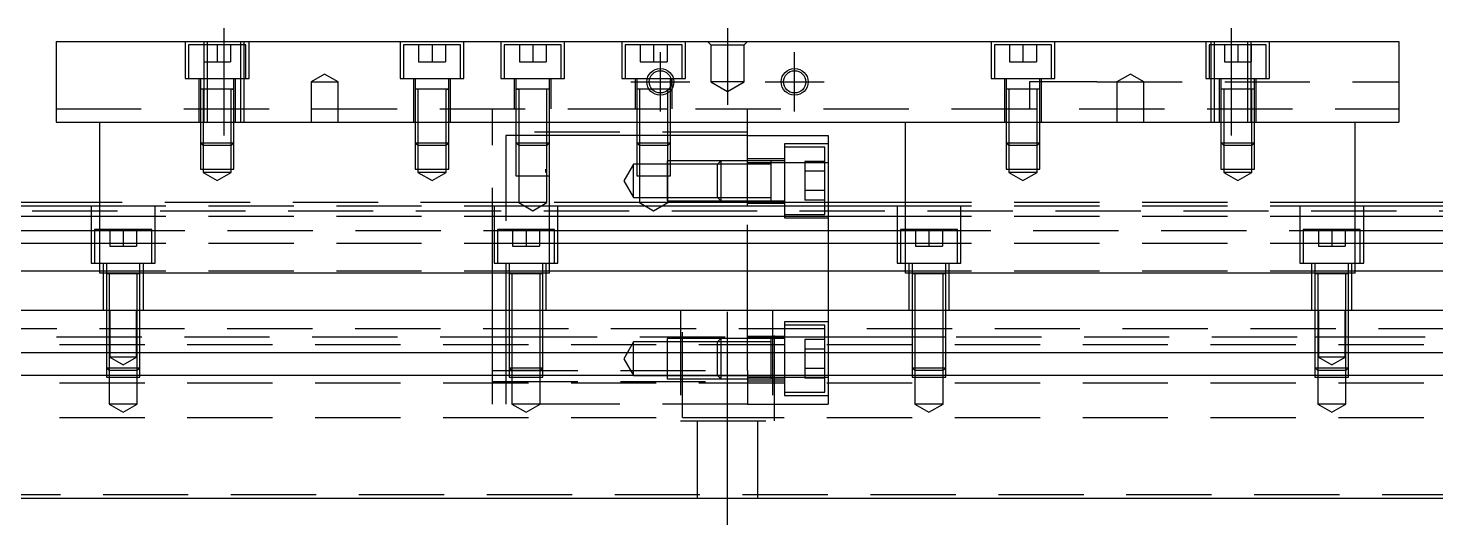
# Model space of a CAD drawing. Extents: x -20 to 810, y -278 to 102.
# Drawn here: x 185.8 to 395.5, y -243 to -169 of the extents above; entities that cross this region are included whole.
import ezdxf

# ---------------------------------------------------------------- set-up
doc = ezdxf.new("R2010")
doc.units = 0
doc.linetypes.add('CENTER', pattern=[50.8, 31.75, -6.35, 6.35, -6.35])
doc.linetypes.add('DASHED', pattern=[19.05, 12.7, -6.35])
doc.layers.get('0').update_dxf_attribs({"linetype": 'CONTINUOUS'})
doc.layers.add('CENTER', color=1, linetype='CENTER')

msp = doc.modelspace()

# ---------------------------------------------------------------- linework, layer by layer
at = {"color": 7, "linetype": 'CONTINUOUS'}
for p, q in [((190, -170.98), (190, -182.98)), ((190, -170.98), (390, -170.98)), ((390, -170.98), (390, -182.98)), ((281.500006, -178.08), (281.229838, -178.08)), ((190, -182.98), (390, -182.98)), ((196.5, -205.48), (196.5, -182.98)), ((263.5, -205.48), (263.5, -182.98)), ((293, -195.48), (293, -182.98)), ((316.5, -205.48), (316.5, -182.98)), ((383.5, -205.48), (383.5, -182.98)), ((293, -184.98), (305, -184.98)), ((305, -184.98), (305, -195.48)), ((196.5, -195.48), (0, -195.48)), ((196.5, -197.019608), (0, -197.019608)), ((196.5, -194.98), (28, -194.98)), ((316.5, -195.48), (263.5, -195.48)), ((316.5, -197.019608), (263.5, -197.019608)), ((316.5, -194.98), (305, -194.98)), ((523, -194.98), (383.5, -194.98)), ((580, -195.48), (383.5, -195.48)), ((580, -197.019608), (383.5, -197.019608)), ((0, -199.140392), (196.5, -199.140392)), ((263.5, -199.140392), (316.5, -199.140392)), ((383.5, -199.140392), (580, -199.140392)), ((196.5, -201.050532), (0, -201.050532)), ((316.5, -201.050532), (263.5, -201.050532)), ((580, -201.050532), (383.5, -201.050532)), ((196.5, -205.161934), (0, -205.161934)), ((316.5, -205.161934), (263.5, -205.161934)), ((580, -205.161934), (383.5, -205.161934)), ((263.5, -205.48), (196.5, -205.48)), ((383.5, -205.48), (316.5, -205.48)), ((0, -210.98), (580, -210.98)), ((0, -217.28), (580, -217.28)), ((0, -220.68), (580, -220.68)), ((0, -238.98), (580, -238.98))]:
    msp.add_line(p, q, dxfattribs=at)
at = {"color": 3, "linetype": 'DASHED'}
for p, q in [((209.25, -170.98), (209.25, -176.48)), ((218.25, -171.48), (209.75, -171.48)), ((209.75, -171.48), (209.75, -176.48)), ((212, -171.48), (212, -173.98)), ((212.000006, -170.98), (212.000006, -182.98)), ((212.5, -170.98), (212.5, -182.98)), ((214, -171.48), (214, -173.98)), ((216, -171.48), (216, -173.98)), ((217.5, -182.98), (217.5, -170.98)), ((217.999994, -182.98), (217.999994, -170.98)), ((218.25, -176.48), (218.25, -171.48)), ((218.75, -176.48), (218.75, -170.98)), ((241.25, -170.98), (241.25, -176.48)), ((250.25, -171.48), (241.75, -171.48)), ((241.75, -171.48), (241.75, -176.48)), ((244, -171.48), (244, -173.98)), ((246, -171.48), (246, -173.98)), ((248, -171.48), (248, -173.98)), ((250.25, -176.48), (250.25, -171.48)), ((250.75, -176.48), (250.75, -170.98)), ((256.25, -170.98), (256.25, -176.48)), ((265.25, -171.48), (256.75, -171.48)), ((256.75, -171.48), (256.75, -176.48)), ((259, -171.48), (259, -173.98)), ((261, -171.48), (261, -173.98)), ((263, -171.48), (263, -173.98)), ((265.25, -176.48), (265.25, -171.48)), ((265.75, -176.48), (265.75, -170.98)), ((274.25, -170.98), (274.25, -176.48)), ((283.25, -171.48), (274.75, -171.48)), ((274.75, -171.48), (274.75, -176.48)), ((277, -171.48), (277, -173.98)), ((279, -171.48), (279, -173.98)), ((281, -171.48), (281, -173.98)), ((283.25, -176.48), (283.25, -171.48)), ((283.75, -176.48), (283.75, -170.98)), ((287.5, -171.48), (287, -170.98)), ((287.5, -171.48), (287.5, -176.98)), ((287.5, -171.48), (292.5, -171.48)), ((292.5, -171.48), (293, -170.98)), ((292.5, -176.98), (292.5, -171.48)), ((329.25, -170.98), (329.25, -176.48)), ((338.25, -171.48), (329.75, -171.48)), ((329.75, -171.48), (329.75, -176.48)), ((332, -171.48), (332, -173.98)), ((334, -171.48), (334, -173.98)), ((336, -171.48), (336, -173.98)), ((338.25, -176.48), (338.25, -171.48)), ((338.75, -176.48), (338.75, -170.98)), ((361.25, -170.98), (361.25, -176.48)), ((370.25, -171.48), (361.75, -171.48)), ((361.75, -171.48), (361.75, -176.48)), ((362.000006, -170.98), (362.000006, -182.98)), ((362.5, -170.98), (362.5, -182.98)), ((364, -171.48), (364, -173.98)), ((366, -171.48), (366, -173.98)), ((367.5, -182.98), (367.5, -170.98)), ((367.999994, -182.98), (367.999994, -170.98)), ((368, -171.48), (368, -173.98)), ((370.25, -176.48), (370.25, -171.48)), ((370.75, -176.48), (370.75, -170.98)), ((212, -173.98), (214, -173.98)), ((214, -173.98), (216, -173.98)), ((244, -173.98), (246, -173.98)), ((246, -173.98), (248, -173.98)), ((259, -173.98), (261, -173.98)), ((261, -173.98), (263, -173.98)), ((277, -173.98), (279, -173.98)), ((279, -173.98), (281, -173.98)), ((332, -173.98), (334, -173.98)), ((334, -173.98), (336, -173.98)), ((364, -173.98), (366, -173.98)), ((366, -173.98), (368, -173.98)), ((230, -175.8253), (228, -176.98)), ((232, -176.98), (230, -175.8253)), ((350, -175.8253), (348, -176.98)), ((352, -176.98), (350, -175.8253)), ((209.25, -176.48), (218.75, -176.48)), ((211.25, -176.48), (211.25, -182.98)), ((211.5, -176.48), (211.5, -178.08)), ((211.5, -178.075), (211.5, -178.08)), ((216.5, -178.08), (211.5, -178.08)), ((211.5, -178.08), (211.5, -178.085)), ((211.5, -178.08), (211.5, -182.97998)), ((211.9, -178.08), (211.9, -182.97998)), ((216.1, -182.97998), (216.1, -178.08)), ((216.242602, -178.08), (216.5, -178.08)), ((216.5, -178.08), (216.5, -176.48)), ((216.5, -178.08), (216.5, -178.075)), ((216.5, -178.085), (216.5, -178.08)), ((216.5, -182.97998), (216.5, -178.08)), ((216.75, -182.98), (216.75, -176.48)), ((228, -176.98), (230, -176.98)), ((228, -176.98), (228, -182.98)), ((230, -176.98), (232, -176.98)), ((232, -182.98), (232, -176.98)), ((241.25, -176.48), (250.75, -176.48)), ((243.25, -176.48), (243.25, -182.98)), ((243.5, -176.48), (243.5, -178.08)), ((243.5, -178.075), (243.5, -178.08)), ((248.5, -178.08), (243.5, -178.08)), ((243.5, -178.08), (243.5, -178.085)), ((243.5, -178.08), (243.5, -182.97998)), ((243.9, -178.08), (243.9, -182.97998)), ((248.1, -182.97998), (248.1, -178.08)), ((248.242602, -178.08), (248.5, -178.08)), ((248.5, -178.08), (248.5, -176.48)), ((248.5, -178.08), (248.5, -178.075)), ((248.5, -178.085), (248.5, -178.08)), ((248.5, -182.97998), (248.5, -178.08)), ((248.75, -182.98), (248.75, -176.48)), ((256.25, -176.48), (265.75, -176.48)), ((258.25, -176.48), (258.25, -180.98)), ((258.5, -176.48), (258.5, -178.08)), ((258.5, -178.075), (258.5, -178.08)), ((258.5, -178.08), (258.757448, -178.08)), ((263.5, -178.08), (258.5, -178.08)), ((258.5, -178.08), (258.5, -180.97998)), ((258.5, -178.08), (258.5, -178.085)), ((258.9, -178.08), (258.9, -186.48)), ((262.5, -178.075), (262.5, -178.08)), ((262.5, -178.08), (262.5, -178.085)), ((263.1, -186.48), (263.1, -178.08)), ((263.5, -178.08), (263.5, -176.48)), ((263.5, -178.08), (263.5, -178.075)), ((263.5, -180.97998), (263.5, -178.08)), ((263.5, -178.085), (263.5, -178.08)), ((263.75, -180.98), (263.75, -176.48)), ((274.25, -176.48), (283.75, -176.48)), ((276.25, -176.48), (276.25, -180.98)), ((276.5, -176.48), (276.5, -178.08)), ((276.5, -178.075), (276.5, -178.08)), ((281.5, -178.08), (276.5, -178.08)), ((276.5, -178.08), (276.5, -178.085)), ((276.5, -178.08), (276.5, -180.97998)), ((276.9, -178.08), (276.9, -186.48)), ((281.1, -186.48), (281.1, -178.08)), ((281.242602, -178.08), (281.5, -178.08)), ((281.5, -177.667386), (281.5, -176.48)), ((281.5, -178.08), (281.5, -177.667386)), ((281.5, -178.08), (281.5, -178.075)), ((281.5, -178.085), (281.5, -178.08)), ((281.5, -178.302876), (281.5, -178.08)), ((281.75, -180.98), (281.75, -176.48)), ((292.5, -176.98), (287.5, -176.98)), ((287.5, -176.98), (290, -178.423376)), ((290, -178.423376), (292.5, -176.98)), ((329.25, -176.48), (338.75, -176.48)), ((331.25, -176.48), (331.25, -182.98)), ((331.5, -176.48), (331.5, -178.08)), ((331.5, -178.075), (331.5, -178.08)), ((336.5, -178.08), (331.5, -178.08)), ((331.5, -178.08), (331.5, -178.085)), ((331.5, -178.08), (331.5, -182.97998)), ((331.9, -178.08), (331.9, -186.48)), ((335, -176.98), (335, -180.98)), ((345, -176.98), (335, -176.98)), ((336.1, -186.48), (336.1, -178.08)), ((336.5, -178.08), (336.5, -176.48)), ((336.5, -178.08), (336.5, -178.075)), ((336.5, -178.085), (336.5, -178.08)), ((336.5, -182.97998), (336.5, -178.08)), ((336.75, -182.98), (336.75, -176.48)), ((345, -176.98), (390, -176.98)), ((348, -176.98), (350, -176.98)), ((348, -176.98), (348, -182.98)), ((350, -176.98), (352, -176.98)), ((352, -182.98), (352, -176.98)), ((361.25, -176.48), (370.75, -176.48)), ((363.25, -176.48), (363.25, -182.98)), ((363.5, -176.48), (363.5, -178.08)), ((363.5, -178.075), (363.5, -178.08)), ((368.5, -178.08), (363.5, -178.08)), ((363.5, -178.08), (363.5, -182.97998)), ((363.5, -178.08), (363.5, -178.085)), ((363.9, -178.08), (363.9, -186.48)), ((368.1, -186.48), (368.1, -178.08)), ((368.5, -178.08), (368.5, -176.48)), ((368.5, -178.08), (368.5, -178.075)), ((368.5, -182.97998), (368.5, -178.08)), ((368.5, -178.085), (368.5, -178.08)), ((368.75, -182.98), (368.75, -176.48)), ((281.5, -180.97998), (281.5, -178.302876)), ((190, -180.98), (390, -180.98)), ((255, -182.98), (255, -180.98)), ((258.5, -180.98), (258.5, -182.98)), ((258.500006, -180.98), (258.500006, -182.98)), ((263.499994, -182.98), (263.499994, -180.98)), ((263.5, -182.98), (263.5, -180.98)), ((276.5, -180.98), (276.5, -182.98)), ((276.500006, -180.98), (276.500006, -182.98)), ((276.9, -180.98), (281.1, -180.98)), ((281.499994, -182.98), (281.499994, -180.98)), ((281.5, -182.98), (281.5, -180.98)), ((293, -182.98), (293, -180.98)), ((211.5, -182.98), (211.5, -186.08)), ((211.500006, -182.98), (211.500006, -186.080006)), ((211.9, -182.98), (211.9, -186.48)), ((216.1, -186.48), (216.1, -182.98)), ((216.499994, -186.080006), (216.499994, -182.98)), ((216.5, -186.08), (216.5, -182.98)), ((243.5, -182.98), (243.5, -186.08)), ((243.500006, -182.98), (243.500006, -186.080006)), ((243.9, -182.98), (243.9, -186.48)), ((248.1, -186.48), (248.1, -182.98)), ((248.499994, -186.080006), (248.499994, -182.98)), ((248.5, -186.08), (248.5, -182.98)), ((255, -205.48), (255, -182.98)), ((293, -184.48), (255, -184.48)), ((258.5, -182.98), (258.5, -186.08)), ((258.500006, -182.98), (258.500006, -186.080006)), ((263.499994, -186.080006), (263.499994, -182.98)), ((263.5, -186.08), (263.5, -182.98)), ((276.5, -182.98), (276.5, -186.08)), ((276.500006, -182.98), (276.500006, -186.080006)), ((281.499994, -186.080006), (281.499994, -182.98)), ((281.5, -186.08), (281.5, -182.98)), ((331.5, -182.98), (331.5, -186.08)), ((331.500006, -182.98), (331.500006, -186.080006)), ((336.499994, -186.080006), (336.499994, -182.98)), ((336.5, -186.08), (336.5, -182.98)), ((363.5, -182.98), (363.5, -186.08)), ((363.500006, -182.98), (363.500006, -186.080006)), ((368.499994, -186.080006), (368.499994, -182.98)), ((368.5, -186.08), (368.5, -182.98)), ((211.5, -186.08), (216.5, -186.08)), ((211.5, -186.08), (211.9, -186.48)), ((211.500006, -186.08002), (211.500006, -189.98)), ((216.1, -186.48), (211.9, -186.48)), ((211.9, -186.48002), (211.9, -189.98)), ((216.1, -186.48), (216.5, -186.08)), ((216.1, -189.98), (216.1, -186.48002)), ((216.499994, -189.98), (216.499994, -186.08002)), ((243.5, -186.08), (248.5, -186.08)), ((243.5, -186.08), (243.9, -186.48)), ((243.500006, -186.08002), (243.500006, -189.98)), ((248.1, -186.48), (243.9, -186.48)), ((243.9, -186.48002), (243.9, -189.98)), ((248.1, -186.48), (248.5, -186.08)), ((248.1, -189.98), (248.1, -186.48002)), ((248.499994, -189.98), (248.499994, -186.08002)), ((257, -184.98), (257, -203.98)), ((258.5, -184.98), (257, -184.98)), ((258.9, -184.98), (258.5, -184.98)), ((258.5, -186.08), (263.499994, -186.08)), ((258.5, -186.08), (258.9, -186.48)), ((258.500006, -186.08002), (258.500006, -190.98)), ((262.5, -184.98), (258.9, -184.98)), ((262.500006, -186.48), (258.9, -186.48)), ((258.9, -186.48002), (258.9, -190.98)), ((262.9, -184.98), (262.5, -184.98)), ((263.1, -186.48), (262.500006, -186.48)), ((263.1, -184.98), (262.9, -184.98)), ((263.5, -184.98), (263.1, -184.98)), ((263.1, -186.48), (263.5, -186.08)), ((263.1, -190.98), (263.1, -186.48002)), ((263.499994, -186.48), (263.499994, -186.08002)), ((263.499994, -189.98), (263.499994, -186.48)), ((267.1, -184.98), (263.5, -184.98)), ((267.5, -184.98), (267.1, -184.98)), ((276.5, -184.98), (267.5, -184.98)), ((276.9, -184.98), (276.5, -184.98)), ((276.5, -186.08), (281.5, -186.08)), ((276.5, -186.08), (276.9, -186.48)), ((276.500006, -186.08002), (276.500006, -190.98)), ((281.1, -184.98), (276.9, -184.98)), ((281.1, -186.48), (276.9, -186.48)), ((276.9, -186.48002), (276.9, -190.98)), ((281.5, -184.98), (281.1, -184.98)), ((281.1, -186.48), (281.5, -186.08)), ((281.1, -190.98), (281.1, -186.48002)), ((281.499994, -190.98), (281.499994, -186.08002)), ((282.5, -184.98), (281.5, -184.98)), ((293, -184.98), (282.5, -184.98)), ((298.5, -186.23), (298.5, -197.23)), ((305, -186.23), (298.5, -186.23)), ((331.5, -186.08), (336.5, -186.08)), ((331.5, -186.08), (331.9, -186.48)), ((331.500006, -186.08002), (331.500006, -189.98)), ((336.1, -186.48), (331.9, -186.48)), ((331.9, -186.48002), (331.9, -189.98)), ((336.1, -186.48), (336.5, -186.08)), ((336.1, -189.98), (336.1, -186.48002)), ((336.499994, -189.98), (336.499994, -186.08002)), ((363.5, -186.08), (368.5, -186.08)), ((363.5, -186.08), (363.9, -186.48)), ((363.500006, -186.08002), (363.500006, -189.98)), ((368.1, -186.48), (363.9, -186.48)), ((363.9, -186.48002), (363.9, -189.98)), ((368.1, -186.48), (368.5, -186.08)), ((368.1, -189.98), (368.1, -186.48002)), ((368.499994, -189.98), (368.499994, -186.08002)), ((298.5, -188.43), (293, -188.43)), ((304.5, -186.73), (298.5, -186.73)), ((304.5, -196.73), (304.5, -186.73)), ((211.500006, -189.98), (216.499994, -189.98)), ((211.9, -189.98), (211.9, -190.48)), ((216.1, -190.48), (211.9, -190.48)), ((211.9, -190.48), (214, -191.692436)), ((214, -191.692436), (216.1, -190.48)), ((216.1, -190.48), (216.1, -189.98)), ((243.500006, -189.98), (248.499994, -189.98)), ((243.9, -189.98), (243.9, -190.48)), ((248.1, -190.48), (243.9, -190.48)), ((243.9, -190.48), (246, -191.692436)), ((246, -191.692436), (248.1, -190.48)), ((248.1, -190.48), (248.1, -189.98)), ((262.9, -189.98), (262.9, -190.48)), ((263.499994, -190.98), (263.499994, -189.98)), ((276, -189.23), (274.556624, -191.73)), ((276, -194.23), (276, -189.23)), ((281, -189.23), (276, -189.23)), ((281, -188.730006), (281, -190.848124)), ((281.499994, -188.730006), (281, -188.730006)), ((288.49998, -189.23), (281, -189.23)), ((282.5, -188.730006), (281.499994, -188.730006)), ((288.99998, -188.730006), (282.5, -188.730006)), ((289, -188.73), (288.5, -189.23)), ((288.5, -194.23), (288.5, -189.23)), ((296.5, -189.23), (288.5, -189.23)), ((293, -188.730006), (288.999994, -188.730006)), ((289, -188.73), (289, -194.73)), ((293, -188.73), (289, -188.73)), ((293, -188.98), (297.5, -188.98)), ((296.5, -188.73), (293.00002, -188.73)), ((296.5, -188.73), (296.495, -188.73)), ((296.5, -194.73), (296.5, -188.73)), ((296.505, -188.73), (296.5, -188.73)), ((297.5, -188.73), (296.5, -188.73)), ((298.5, -188.73), (297.5, -188.73)), ((297.5, -188.98), (305, -188.98)), ((301.5, -188.843248), (301.5, -190.286624)), ((304.5, -188.843248), (301.5, -188.843248)), ((304.5, -190.286624), (301.5, -190.286624)), ((301.5, -190.286624), (301.5, -193.173376)), ((331.500006, -189.98), (336.499994, -189.98)), ((331.9, -189.98), (331.9, -190.48)), ((336.1, -190.48), (331.9, -190.48)), ((331.9, -190.48), (334, -191.692436)), ((334, -191.692436), (336.1, -190.48)), ((336.1, -190.48), (336.1, -189.98)), ((363.500006, -189.98), (368.499994, -189.98)), ((363.9, -189.98), (363.9, -190.48)), ((368.1, -190.48), (363.9, -190.48)), ((363.9, -190.48), (366, -191.692436)), ((366, -191.692436), (368.1, -190.48)), ((368.1, -190.48), (368.1, -189.98)), ((258.500006, -190.98), (263.499994, -190.98)), ((258.9, -190.98), (258.9, -194.98)), ((263.1, -194.98), (263.1, -190.98)), ((274.556624, -191.73), (276, -194.23)), ((276.500006, -190.98), (281.499994, -190.98)), ((276.9, -190.98), (276.9, -194.98)), ((281, -190.848124), (281, -190.983818)), ((281, -190.983818), (281, -194.729994)), ((281.1, -194.98), (281.1, -190.98)), ((276, -194.23), (281, -194.23)), ((281, -194.23), (288.49998, -194.23)), ((281, -194.729994), (288.99998, -194.729994)), ((288.5, -194.23), (296.5, -194.23)), ((288.5, -194.23), (289, -194.73)), ((289, -194.729994), (293, -194.729994)), ((289, -194.73), (293, -194.73)), ((293.00002, -194.73), (296.5, -194.73)), ((296.495, -194.73), (296.5, -194.73)), ((296.5, -194.73), (296.505, -194.73)), ((296.5, -194.73), (297.5, -194.73)), ((297.5, -194.73), (298.5, -194.73)), ((301.5, -193.173376), (301.5, -194.616752)), ((304.5, -193.173376), (301.5, -193.173376)), ((304.5, -194.616752), (301.5, -194.616752)), ((523, -196.23), (25, -196.23)), ((195.25, -195.48), (195.25, -203.98)), ((257, -194.98), (196.5, -194.98)), ((263.5, -195.48), (196.5, -195.48)), ((263.5, -197.019608), (196.5, -197.019608)), ((204.75, -203.98), (204.75, -195.48)), ((255.25, -195.48), (255.25, -203.98)), ((258.9, -194.98), (257, -194.98)), ((263.1, -194.98), (258.9, -194.98)), ((258.9, -194.98), (261, -196.192436)), ((261, -196.192436), (263.1, -194.98)), ((276.9, -194.98), (263.1, -194.98)), ((264.75, -203.98), (264.75, -195.48)), ((281.1, -194.98), (276.9, -194.98)), ((276.9, -194.98), (279, -196.192436)), ((279, -196.192436), (281.1, -194.98)), ((293, -194.98), (281.1, -194.98)), ((297.5, -194.98), (293, -194.98)), ((293, -195.03), (298.5, -195.03)), ((293, -210.98), (293, -195.48)), ((298.5, -194.98), (297.5, -194.98)), ((305, -194.98), (298.5, -194.98)), ((298.5, -196.73), (304.5, -196.73)), ((305, -195.48), (305, -205.48)), ((315.25, -195.48), (315.25, -203.98)), ((383.5, -194.98), (316.5, -194.98)), ((383.5, -195.48), (316.5, -195.48)), ((383.5, -197.019608), (316.5, -197.019608)), ((324.75, -203.98), (324.75, -195.48)), ((375.25, -195.48), (375.25, -203.98)), ((384.75, -203.98), (384.75, -195.48)), ((204.25, -198.98), (195.75, -198.98)), ((195.75, -198.98), (195.75, -203.98)), ((196.5, -199.140392), (263.5, -199.140392)), ((198, -198.98), (198, -201.48)), ((200, -198.98), (200, -201.48)), ((202, -198.98), (202, -201.48)), ((204.25, -203.98), (204.25, -198.98)), ((264.25, -198.98), (255.75, -198.98)), ((255.75, -198.98), (255.75, -203.98)), ((258, -198.98), (258, -201.48)), ((260, -198.98), (260, -201.48)), ((262, -198.98), (262, -201.48)), ((264.25, -203.98), (264.25, -198.98)), ((298.5, -197.23), (305, -197.23)), ((324.25, -198.98), (315.75, -198.98)), ((315.75, -198.98), (315.75, -203.98)), ((316.5, -199.140392), (383.5, -199.140392)), ((318, -198.98), (318, -201.48)), ((320, -198.98), (320, -201.48)), ((322, -198.98), (322, -201.48)), ((324.25, -203.98), (324.25, -198.98)), ((384.25, -198.98), (375.75, -198.98)), ((375.75, -198.98), (375.75, -203.98)), ((378, -198.98), (378, -201.48)), ((380, -198.98), (380, -201.48)), ((382, -198.98), (382, -201.48)), ((384.25, -203.98), (384.25, -198.98)), ((263.5, -201.050532), (196.5, -201.050532)), ((383.5, -201.050532), (316.5, -201.050532)), ((198, -201.48), (200, -201.48)), ((200, -201.48), (202, -201.48)), ((258, -201.48), (260, -201.48)), ((260, -201.48), (262, -201.48)), ((318, -201.48), (320, -201.48)), ((320, -201.48), (322, -201.48)), ((378, -201.48), (380, -201.48)), ((380, -201.48), (382, -201.48)), ((195.25, -203.98), (204.75, -203.98)), ((263.5, -205.161934), (196.5, -205.161934)), ((197, -203.98), (197, -210.98)), ((197.5, -203.98), (197.5, -205.58)), ((202.5, -205.58), (202.5, -203.98)), ((203, -210.98), (203, -203.98)), ((255.25, -203.98), (264.75, -203.98)), ((257, -203.98), (257, -210.98)), ((257, -203.98), (257, -210.98)), ((257.5, -203.98), (257.5, -205.58)), ((262.5, -205.58), (262.5, -203.98)), ((263, -210.98), (263, -203.98)), ((315.25, -203.98), (324.75, -203.98)), ((383.5, -205.161934), (316.5, -205.161934)), ((317, -203.98), (317, -210.98)), ((317.5, -203.98), (317.5, -205.58)), ((322.5, -205.58), (322.5, -203.98)), ((323, -210.98), (323, -203.98)), ((375.25, -203.98), (384.75, -203.98)), ((377, -203.98), (377, -210.98)), ((377.5, -203.98), (377.5, -205.58)), ((382.5, -205.58), (382.5, -203.98)), ((383, -210.98), (383, -203.98)), ((197.5, -205.575), (197.5, -205.58)), ((202.5, -205.58), (197.5, -205.58)), ((197.5, -205.58), (197.5, -205.585)), ((197.5, -205.58), (197.5, -210.97998)), ((197.9, -205.58), (197.9, -210.97998)), ((202.1, -210.97998), (202.1, -205.58)), ((202.5, -205.58), (202.5, -205.575)), ((202.5, -205.585), (202.5, -205.58)), ((202.5, -210.97998), (202.5, -205.58)), ((255, -210.98), (255, -205.48)), ((257.5, -205.575), (257.5, -205.58)), ((262.5, -205.58), (257.5, -205.58)), ((257.5, -205.58), (257.5, -205.585)), ((257.5, -205.58), (257.5, -210.97998)), ((257.9, -205.58), (257.9, -210.97998)), ((262.1, -210.97998), (262.1, -205.58)), ((262.5, -205.58), (262.5, -205.575)), ((262.5, -205.585), (262.5, -205.58)), ((262.5, -210.97998), (262.5, -205.58)), ((305, -205.48), (305, -210.98)), ((317.5, -205.575), (317.5, -205.58)), ((322.5, -205.58), (317.5, -205.58)), ((317.5, -205.58), (317.5, -205.585)), ((317.5, -205.58), (317.5, -210.97998)), ((317.9, -205.58), (317.9, -210.97998)), ((322.1, -210.97998), (322.1, -205.58)), ((322.5, -205.58), (322.5, -205.575)), ((322.5, -205.585), (322.5, -205.58)), ((322.5, -210.97998), (322.5, -205.58)), ((377.5, -205.575), (377.5, -205.58)), ((382.5, -205.58), (377.5, -205.58)), ((377.5, -205.58), (377.5, -205.585)), ((377.5, -205.58), (377.5, -210.97998)), ((377.9, -205.58), (377.9, -210.97998)), ((382.1, -210.97998), (382.1, -205.58)), ((382.5, -205.58), (382.5, -205.575)), ((382.5, -205.585), (382.5, -205.58)), ((382.5, -210.97998), (382.5, -205.58)), ((197.5, -210.98), (197.5, -217.28)), ((197.500006, -210.98), (197.500006, -217.28)), ((197.9, -210.98), (197.9, -217.28)), ((198, -210.98), (198, -217.98)), ((202, -217.98), (202, -210.98)), ((202.1, -217.28), (202.1, -210.98)), ((202.499994, -217.28), (202.499994, -210.98)), ((202.5, -217.28), (202.5, -210.98)), ((255, -217.28), (255, -210.98)), ((257, -210.98), (257, -217.28)), ((257.5, -210.98), (257.5, -217.28)), ((257.500006, -210.98), (257.500006, -217.28)), ((257.9, -210.98), (257.9, -217.28)), ((262.1, -217.28), (262.1, -210.98)), ((262.499994, -217.28), (262.499994, -210.98)), ((262.5, -217.28), (262.5, -210.98)), ((283, -210.98), (283, -227.48)), ((283.291796, -226.98), (283.291796, -210.98)), ((293, -217.28), (293, -210.98)), ((296.708204, -210.98), (296.708204, -226.98)), ((297, -227.48), (297, -210.98)), ((305, -210.98), (305, -217.28)), ((317.5, -210.98), (317.5, -217.28)), ((317.500006, -210.98), (317.500006, -217.28)), ((317.9, -210.98), (317.9, -217.28)), ((322.1, -217.28), (322.1, -210.98)), ((322.499994, -217.28), (322.499994, -210.98)), ((322.5, -217.28), (322.5, -210.98)), ((377.5, -210.98), (377.5, -217.28)), ((377.500006, -210.98), (377.500006, -217.28)), ((377.9, -210.98), (377.9, -217.28)), ((378, -210.98), (378, -217.98)), ((382, -217.98), (382, -210.98)), ((382.1, -217.28), (382.1, -210.98)), ((382.499994, -217.28), (382.499994, -210.98)), ((382.5, -217.28), (382.5, -210.98)), ((25, -213.73), (523, -213.73)), ((298.5, -212.73), (298.5, -223.73)), ((305, -212.73), (298.5, -212.73)), ((304.5, -213.23), (298.5, -213.23)), ((304.5, -217.28), (304.5, -213.23)), ((56.708204, -214.98), (255, -214.98)), ((197.5, -214.98), (197.9, -214.98)), ((197.9, -214.98), (202.1, -214.98)), ((202.1, -214.98), (202.5, -214.98)), ((255, -214.98), (257, -214.98)), ((257, -214.98), (257.5, -214.98)), ((257.5, -214.98), (257.9, -214.98)), ((257.5, -214.98), (257.9, -214.98)), ((257.9, -214.98), (293, -214.98)), ((257.9, -214.98), (262.1, -214.98)), ((262.1, -214.98), (262.5, -214.98)), ((276, -215.73), (274.556624, -218.23)), ((276, -220.73), (276, -215.73)), ((281, -215.73), (276, -215.73)), ((281, -215.230006), (281, -220.68)), ((288.99998, -215.230006), (281, -215.230006)), ((288.49998, -215.73), (281, -215.73)), ((289, -215.23), (288.5, -215.73)), ((288.5, -220.68), (288.5, -215.73)), ((296.5, -215.73), (288.5, -215.73)), ((289, -215.23), (289, -220.68)), ((293, -215.23), (289, -215.23)), ((293, -215.230006), (289, -215.230006)), ((298.5, -214.93), (293, -214.93)), ((293, -214.98), (298.5, -214.98)), ((296.505, -215.23), (293.00002, -215.23)), ((298.5, -215.23), (296.495, -215.23)), ((296.5, -221.23), (296.5, -215.23)), ((298.5, -214.98), (304.5, -214.98)), ((301.5, -215.343248), (301.5, -216.786624)), ((304.5, -215.343248), (301.5, -215.343248)), ((304.5, -214.98), (305, -214.98)), ((305, -214.98), (497.5, -214.98)), ((317.5, -214.98), (317.9, -214.98)), ((317.9, -214.98), (322.1, -214.98)), ((322.1, -214.98), (322.5, -214.98)), ((377.5, -214.98), (377.9, -214.98)), ((377.9, -214.98), (382.1, -214.98)), ((382.1, -214.98), (382.5, -214.98)), ((0, -216.13), (580, -216.13)), ((197.5, -217.28), (197.5, -219.58)), ((197.500006, -217.28), (197.500006, -219.580006)), ((197.9, -217.28), (197.9, -219.98)), ((202, -217.98), (198, -217.98)), ((198, -217.98), (200, -219.1347)), ((200, -219.1347), (202, -217.98)), ((202.1, -219.98), (202.1, -217.28)), ((202.499994, -219.580006), (202.499994, -217.28)), ((202.5, -219.58), (202.5, -217.28)), ((255, -219.98), (255, -217.28)), ((257, -217.28), (257, -220.68)), ((257.5, -217.28), (257.5, -219.58)), ((257.500006, -217.28), (257.500006, -219.580006)), ((257.9, -217.28), (257.9, -219.98)), ((262.1, -219.98), (262.1, -217.28)), ((262.499994, -219.580006), (262.499994, -217.28)), ((262.5, -219.58), (262.5, -217.28)), ((293, -219.98), (293, -217.28)), ((304.5, -216.786624), (301.5, -216.786624)), ((301.5, -216.786624), (301.5, -219.673376)), ((304.5, -220.68), (304.5, -217.28)), ((305, -217.28), (305, -220.68)), ((317.5, -217.28), (317.5, -219.58)), ((317.500006, -217.28), (317.500006, -219.580006)), ((317.9, -217.28), (317.9, -219.98)), ((322.1, -219.98), (322.1, -217.28)), ((322.499994, -219.580006), (322.499994, -217.28)), ((322.5, -219.58), (322.5, -217.28)), ((377.5, -217.28), (377.5, -219.58)), ((377.500006, -217.28), (377.500006, -219.580006)), ((377.9, -217.28), (377.9, -219.98)), ((382, -217.98), (378, -217.98)), ((378, -217.98), (380, -219.1347)), ((380, -219.1347), (382, -217.98)), ((382.1, -219.98), (382.1, -217.28)), ((382.499994, -219.580006), (382.499994, -217.28)), ((382.5, -219.58), (382.5, -217.28)), ((197.5, -219.58), (202.5, -219.58)), ((197.5, -219.58), (197.9, -219.98)), ((197.500006, -219.58002), (197.500006, -220.68)), ((202.1, -219.98), (197.9, -219.98)), ((197.9, -219.98002), (197.9, -220.98)), ((202.1, -219.98), (202.5, -219.58)), ((202.1, -220.98), (202.1, -219.98002)), ((202.499994, -220.68), (202.499994, -219.58002)), ((255, -220.68), (255, -219.98)), ((255, -219.98), (293, -219.98)), ((257.5, -219.58), (262.5, -219.58)), ((257.5, -219.58), (257.9, -219.98)), ((257.500006, -219.58002), (257.500006, -220.68)), ((262.1, -219.98), (257.9, -219.98)), ((257.9, -219.98002), (257.9, -220.98)), ((262.1, -219.98), (262.5, -219.58)), ((262.1, -220.98), (262.1, -219.98002)), ((262.499994, -220.68), (262.499994, -219.58002)), ((274.556624, -218.23), (276, -220.73)), ((293, -219.98), (293, -220.68)), ((301.5, -219.673376), (301.5, -221.116752)), ((304.5, -219.673376), (301.5, -219.673376)), ((317.5, -219.58), (322.5, -219.58)), ((317.5, -219.58), (317.9, -219.98)), ((317.500006, -219.58002), (317.500006, -220.68)), ((322.1, -219.98), (317.9, -219.98)), ((317.9, -219.98002), (317.9, -220.98)), ((322.1, -219.98), (322.5, -219.58)), ((322.1, -220.98), (322.1, -219.98002)), ((322.499994, -220.68), (322.499994, -219.58002)), ((377.5, -219.58), (382.5, -219.58)), ((377.5, -219.58), (377.9, -219.98)), ((377.500006, -219.58002), (377.500006, -220.68)), ((382.1, -219.98), (377.9, -219.98)), ((377.9, -219.98002), (377.9, -220.98)), ((382.1, -219.98), (382.5, -219.58)), ((382.1, -220.98), (382.1, -219.98002)), ((382.499994, -220.68), (382.499994, -219.58002)), ((0, -221.83), (580, -221.83)), ((197.500006, -220.68), (197.500006, -220.98)), ((197.500006, -220.98), (202.499994, -220.98)), ((197.9, -220.98), (197.9, -224.98)), ((202.1, -224.98), (202.1, -220.98)), ((202.499994, -220.98), (202.499994, -220.68)), ((255, -224.98), (255, -220.68)), ((255, -221.60077), (293, -221.60077)), ((255, -221.60077), (257, -221.60077)), ((257, -220.68), (257, -224.98)), ((257.500006, -220.68), (257.500006, -220.98)), ((257.500006, -220.98), (262.499994, -220.98)), ((257.9, -220.98), (257.9, -224.98)), ((262.1, -224.98), (262.1, -220.98)), ((262.499994, -220.98), (262.499994, -220.68)), ((276, -220.73), (281, -220.73)), ((281, -220.68), (281, -221.229994)), ((281, -220.73), (288.49998, -220.73)), ((281, -221.229994), (288.99998, -221.229994)), ((288.5, -220.73), (288.5, -220.68)), ((288.5, -220.73), (296.5, -220.73)), ((288.5, -220.73), (289, -221.23)), ((288.999994, -221.229994), (293, -221.229994)), ((289, -220.68), (289, -221.23)), ((289, -221.23), (293, -221.23)), ((293, -220.68), (293, -224.98)), ((293, -220.98), (305, -220.98)), ((293, -221.53), (298.5, -221.53)), ((293.00002, -221.23), (296.5, -221.23)), ((296.495, -221.23), (296.5, -221.23)), ((296.5, -221.23), (296.505, -221.23)), ((296.5, -221.23), (298.5, -221.23)), ((304.5, -221.116752), (301.5, -221.116752)), ((304.5, -223.23), (304.5, -220.68)), ((305, -220.68), (305, -220.98)), ((305, -220.98), (305, -224.98)), ((317.500006, -220.68), (317.500006, -220.98)), ((317.500006, -220.98), (322.499994, -220.98)), ((317.9, -220.98), (317.9, -224.98)), ((322.1, -224.98), (322.1, -220.98)), ((322.499994, -220.98), (322.499994, -220.68)), ((377.500006, -220.68), (377.500006, -220.98)), ((377.500006, -220.98), (382.499994, -220.98)), ((377.9, -220.98), (377.9, -224.98)), ((382.1, -224.98), (382.1, -220.98)), ((382.499994, -220.98), (382.499994, -220.68)), ((298.5, -223.23), (304.5, -223.23)), ((298.5, -223.73), (305, -223.73)), ((202.1, -224.98), (197.9, -224.98)), ((197.9, -224.98), (200, -226.192436)), ((200, -226.192436), (202.1, -224.98)), ((293, -224.98), (255, -224.98)), ((262.1, -224.98), (257.9, -224.98)), ((257.9, -224.98), (260, -226.192436)), ((260, -226.192436), (262.1, -224.98)), ((293, -224.98), (305, -224.98)), ((322.1, -224.98), (317.9, -224.98)), ((317.9, -224.98), (320, -226.192436)), ((320, -226.192436), (322.1, -224.98)), ((382.1, -224.98), (377.9, -224.98)), ((377.9, -224.98), (380, -226.192436)), ((380, -226.192436), (382.1, -224.98)), ((0, -226.98), (580, -226.98)), ((283, -227.48), (297, -227.48)), ((283.291796, -226.98), (296.708204, -226.98)), ((285.5, -227.48), (285.5, -238.98)), ((294.5, -238.98), (294.5, -227.48)), ((6.499992, -238.48), (580, -238.48))]:
    msp.add_line(p, q, dxfattribs=at)
at = {"color": 3, "linetype": 'CONTINUOUS'}
for centre in [(280, -176.98), (300, -176.98)]:
    msp.add_circle(centre, 2, dxfattribs=at)
at = {"color": 7, "linetype": 'CONTINUOUS'}
for centre in [(280, -176.98), (300, -176.98)]:
    msp.add_circle(centre, 1.65, dxfattribs=at)
at = {"layer": 'CENTER', "color": 1, "linetype": 'CENTER'}
for p, q in [((215, -168.98), (215, -184.98)), ((290, -168.98), (290, -180.423376)), ((365, -168.98), (365, -184.98)), ((280, -181.38), (280, -172.58)), ((300, -181.38), (300, -172.58)), ((275.6, -176.98), (284.4, -176.98)), ((295.6, -176.98), (304.4, -176.98)), ((290, -242.98), (290, -208.98))]:
    msp.add_line(p, q, dxfattribs=at)

doc.saveas('drawing.dxf')
